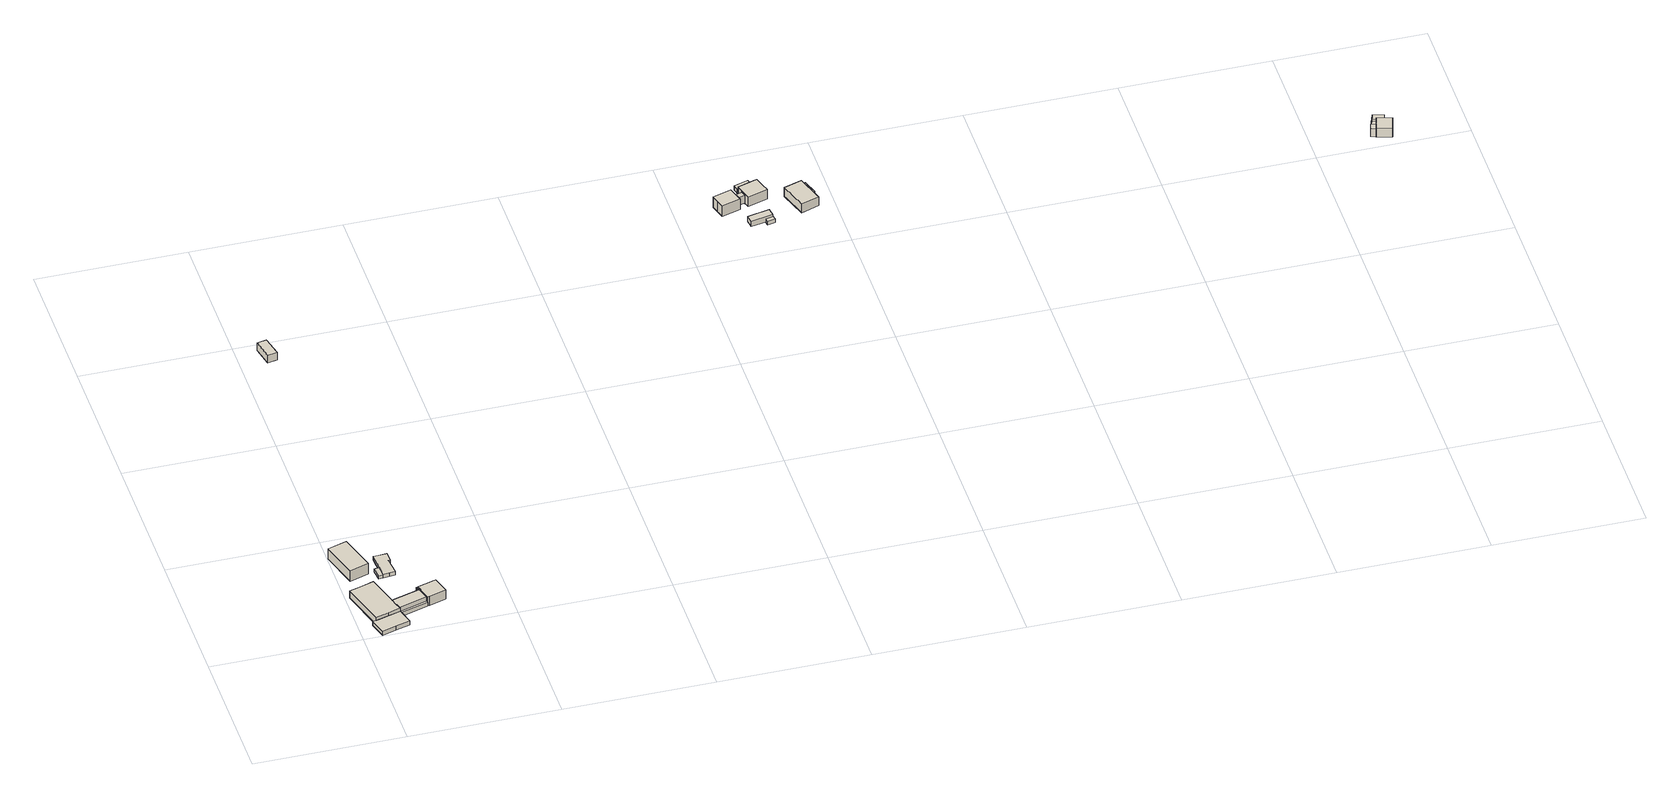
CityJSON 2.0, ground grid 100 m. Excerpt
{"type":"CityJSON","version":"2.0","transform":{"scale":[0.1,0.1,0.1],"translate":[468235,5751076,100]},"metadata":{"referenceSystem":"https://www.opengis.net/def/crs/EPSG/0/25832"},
"CityObjects":{
"building1":{"type":"Building","attributes":{"Gemeindeschluessel":"05754044","BezugspunktDach":"2000","function":"31001_2724","measuredHeight":4.83},"address":[{"country":"Germany","locality":"Verl","thoroughfareNumber":"89","thoroughfareName":"Brissestraße"}],"geometry":[{"type":"Solid","lod":"1","boundaries":[[[[0,1,2,3,4,5,6,7,8,9,10]],[[11,12,13,14,15,16,17,18,19,20,21]],[[11,21,10,9]],[[12,11,9,8]],[[13,12,8,7]],[[14,13,7,6]],[[15,14,6,5]],[[16,15,5,4]],[[17,16,4,3]],[[18,17,3,2]],[[19,18,2,1]],[[20,19,1,0]],[[21,20,0,10]]]]}]},
"building2":{"type":"Building","attributes":{"Gemeindeschluessel":"05754044","BezugspunktDach":"2000","function":"31001_2724","measuredHeight":8.03},"address":[{"country":"Germany","locality":"Verl","thoroughfareNumber":"89","thoroughfareName":"Brissestraße"}],"geometry":[{"type":"Solid","lod":"1","boundaries":[[[[22,23,24,25,26,27,28,29]],[[30,31,32,33,34,35,36,37]],[[30,37,29,28]],[[31,30,28,27]],[[32,31,27,26]],[[33,32,26,25]],[[34,33,25,24]],[[35,34,24,23]],[[36,35,23,22]],[[37,36,22,29]]]]}]},
"building3":{"type":"Building","attributes":{"Gemeindeschluessel":"05754044","BezugspunktDach":"2000","function":"31001_1221","measuredHeight":11.52},"address":[{"country":"Germany","locality":"Verl","thoroughfareNumber":"89","thoroughfareName":"Brissestraße"}],"geometry":[{"type":"Solid","lod":"1","boundaries":[[[[38,39,40,41]],[[42,43,44,45]],[[42,45,41,40]],[[43,42,40,39]],[[44,43,39,38]],[[45,44,38,41]]]]}]},
"building4":{"type":"Building","attributes":{"Gemeindeschluessel":"05754044","function":"31001_2721"},"address":[{"country":"Germany","locality":"Verl","thoroughfareNumber":"89","thoroughfareName":"Brissestraße"}],"children":["building4-1","building4-2"]},
"building4-1":{"type":"BuildingPart","attributes":{"BezugspunktDach":"2000","measuredHeight":8.22},"parents":["building4"],"geometry":[{"type":"Solid","lod":"1","boundaries":[[[[46,47,48,49,50,51,52]],[[35,53,34,54,55,56,57]],[[35,57,52,51]],[[53,35,51,50]],[[34,53,50,49]],[[54,34,49,48]],[[55,54,48,47]],[[56,55,47,46]],[[57,56,46,52]]]]}]},
"building4-2":{"type":"BuildingPart","attributes":{"BezugspunktDach":"2000","measuredHeight":3.28},"address":[{"country":"Germany","locality":"Verl","thoroughfareNumber":"89","thoroughfareName":"Brissestraße"}],"parents":["building4"],"geometry":[{"type":"Solid","lod":"1","boundaries":[[[[58,59,60,61]],[[21,20,62,63]],[[21,63,61,60]],[[20,21,60,59]],[[62,20,59,58]],[[63,62,58,61]]]]}]},
"building5":{"type":"Building","attributes":{"Gemeindeschluessel":"05754044","function":"31001_2724"},"address":[{"country":"Germany","locality":"Verl","thoroughfareNumber":"89","thoroughfareName":"Brissestraße"}],"children":["building5-1","building5-2"]},
"building5-1":{"type":"BuildingPart","attributes":{"BezugspunktDach":"2000","measuredHeight":3.85},"parents":["building5"],"geometry":[{"type":"Solid","lod":"1","boundaries":[[[[64,65,66,67,68,69,70,71,72]],[[73,74,75,76,77,78,79,80,81]],[[73,81,72,71]],[[74,73,71,70]],[[75,74,70,69]],[[76,75,69,68]],[[77,76,68,67]],[[78,77,67,66]],[[79,78,66,65]],[[80,79,65,64]],[[81,80,64,72]]]]}]},
"building5-2":{"type":"BuildingPart","attributes":{"BezugspunktDach":"2000","measuredHeight":2.52},"parents":["building5"],"geometry":[{"type":"Solid","lod":"1","boundaries":[[[[82,83,84,85]],[[86,87,74,73]],[[86,73,85,84]],[[87,86,84,83]],[[74,87,83,82]],[[73,74,82,85]]]]}]},
"building6":{"type":"Building","attributes":{"Gemeindeschluessel":"05754044","BezugspunktDach":"2000","function":"31001_2464","measuredHeight":8.7,"storeysAboveGround":1},"address":[{"country":"Germany","locality":"Verl","thoroughfareNumber":"89","thoroughfareName":"Brissestraße"}],"geometry":[{"type":"Solid","lod":"1","boundaries":[[[[88,89,90,91,92,93,94,95,96,97]],[[98,99,100,56,101,54,102,103,104,105]],[[98,105,97,96]],[[99,98,96,95]],[[100,99,95,94]],[[56,100,94,93]],[[101,56,93,92]],[[54,101,92,91]],[[102,54,91,90]],[[103,102,90,89]],[[104,103,89,88]],[[105,104,88,97]]]]}]},
"building7":{"type":"Building","attributes":{"Gemeindeschluessel":"05754044","BezugspunktDach":"2000","function":"51009_1610","measuredHeight":6.17},"address":[{"country":"Germany"}],"geometry":[{"type":"Solid","lod":"1","boundaries":[[[[106,107,108,109]],[[102,110,111,103]],[[102,103,109,108]],[[110,102,108,107]],[[111,110,107,106]],[[103,111,106,109]]]]}]},
"building8":{"type":"Building","attributes":{"Gemeindeschluessel":"05754044","BezugspunktDach":"2000","function":"31001_2724","measuredHeight":7.32},"address":[{"country":"Germany","locality":"Verl","thoroughfareNumber":"107","thoroughfareName":"Brissestraße"}],"geometry":[{"type":"Solid","lod":"1","boundaries":[[[[112,113,114,115]],[[116,117,118,119]],[[116,119,115,114]],[[117,116,114,113]],[[118,117,113,112]],[[119,118,112,115]]]]}]},
"building9":{"type":"Building","attributes":{"Gemeindeschluessel":"05754044","BezugspunktDach":"2000","function":"31001_1210","measuredHeight":10.5},"address":[{"country":"Germany","locality":"Verl","thoroughfareNumber":"118","thoroughfareName":"Brissestraße"}],"geometry":[{"type":"Solid","lod":"1","boundaries":[[[[120,121,122,123,124,125,126,127]],[[128,129,130,131,132,133,134,135]],[[128,135,127,126]],[[129,128,126,125]],[[130,129,125,124]],[[131,130,124,123]],[[132,131,123,122]],[[133,132,122,121]],[[134,133,121,120]],[[135,134,120,127]]]]}]},
"building10":{"type":"Building","attributes":{"Gemeindeschluessel":"05754044","BezugspunktDach":"2000","function":"51009_1610","measuredHeight":5.96},"address":[{"country":"Germany"}],"geometry":[{"type":"Solid","lod":"1","boundaries":[[[[136,137,138,139]],[[140,141,142,143]],[[140,143,139,138]],[[141,140,138,137]],[[142,141,137,136]],[[143,142,136,139]]]]}]},
"building11":{"type":"Building","attributes":{"Gemeindeschluessel":"05754044","function":"31001_2463"},"address":[{"country":"Germany","locality":"Verl","thoroughfareNumber":"118","thoroughfareName":"Brissestraße"}],"children":["building11-1","building11-2"]},
"building11-1":{"type":"BuildingPart","attributes":{"BezugspunktDach":"2000","measuredHeight":5.34},"parents":["building11"],"geometry":[{"type":"Solid","lod":"1","boundaries":[[[[144,145,146,147]],[[148,149,150,151]],[[148,151,147,146]],[[149,148,146,145]],[[150,149,145,144]],[[151,150,144,147]]]]}]},
"building11-2":{"type":"BuildingPart","attributes":{"BezugspunktDach":"2000","measuredHeight":2.85},"parents":["building11"],"geometry":[{"type":"Solid","lod":"1","boundaries":[[[[152,153,154,155]],[[156,157,151,158]],[[156,158,155,154]],[[157,156,154,153]],[[151,157,153,152]],[[158,151,152,155]]]]}]},
"building12":{"type":"Building","attributes":{"Gemeindeschluessel":"05754044","function":"31001_2724"},"address":[{"country":"Germany","locality":"Verl","thoroughfareNumber":"118","thoroughfareName":"Brissestraße"}],"children":["building12-1","building12-2","building12-3"]},
"building12-1":{"type":"BuildingPart","attributes":{"BezugspunktDach":"2000","measuredHeight":9.9},"parents":["building12"],"geometry":[{"type":"Solid","lod":"1","boundaries":[[[[159,160,161,162,163,164,165,166,167]],[[168,169,170,171,172,173,174,175,176]],[[168,176,167,166]],[[169,168,166,165]],[[170,169,165,164]],[[171,170,164,163]],[[172,171,163,162]],[[173,172,162,161]],[[174,173,161,160]],[[175,174,160,159]],[[176,175,159,167]]]]}]},
"building12-2":{"type":"BuildingPart","attributes":{"BezugspunktDach":"2000","measuredHeight":5.67},"parents":["building12"],"geometry":[{"type":"Solid","lod":"1","boundaries":[[[[177,178,179,180]],[[181,182,183,184]],[[181,184,180,179]],[[182,181,179,178]],[[183,182,178,177]],[[184,183,177,180]]]]}]},
"building12-3":{"type":"BuildingPart","attributes":{"BezugspunktDach":"2000","measuredHeight":5.85},"parents":["building12"],"geometry":[{"type":"Solid","lod":"1","boundaries":[[[[185,186,187,188,189]],[[172,190,181,184,173]],[[172,173,189,188]],[[190,172,188,187]],[[181,190,187,186]],[[184,181,186,185]],[[173,184,185,189]]]]}]},
"building13":{"type":"Building","attributes":{"Gemeindeschluessel":"05754044","function":"31001_2726"},"address":[{"country":"Germany","locality":"Verl","thoroughfareNumber":"118","thoroughfareName":"Brissestraße"}],"children":["building13-1","building13-2"]},
"building13-1":{"type":"BuildingPart","attributes":{"BezugspunktDach":"2000","measuredHeight":9.11},"parents":["building13"],"geometry":[{"type":"Solid","lod":"1","boundaries":[[[[191,192,193,194]],[[195,196,197,198]],[[195,198,194,193]],[[196,195,193,192]],[[197,196,192,191]],[[198,197,191,194]]]]}]},
"building13-2":{"type":"BuildingPart","attributes":{"BezugspunktDach":"2000","measuredHeight":4.57},"parents":["building13"],"geometry":[{"type":"Solid","lod":"1","boundaries":[[[[199,200,201,202]],[[203,197,204,205]],[[203,205,202,201]],[[197,203,201,200]],[[204,197,200,199]],[[205,204,199,202]]]]}]},
"building14":{"type":"Building","attributes":{"Gemeindeschluessel":"05754044","function":"31001_1210"},"address":[{"country":"Germany","locality":"Verl","thoroughfareNumber":"26","thoroughfareName":"Menkeweg"}],"children":["building14-1","building14-2","building14-3","building14-4"]},
"building14-1":{"type":"BuildingPart","attributes":{"BezugspunktDach":"2000","measuredHeight":9.49},"parents":["building14"],"geometry":[{"type":"Solid","lod":"1","boundaries":[[[[206,207,208,209,210,211,212,213]],[[214,215,216,217,218,219,220,221]],[[214,221,213,212]],[[215,214,212,211]],[[216,215,211,210]],[[217,216,210,209]],[[218,217,209,208]],[[219,218,208,207]],[[220,219,207,206]],[[221,220,206,213]]]]}]},
"building14-2":{"type":"BuildingPart","attributes":{"BezugspunktDach":"2000","measuredHeight":4.5},"parents":["building14"],"geometry":[{"type":"Solid","lod":"1","boundaries":[[[[222,223,224,225,226]],[[227,218,216,228,229]],[[227,229,226,225]],[[218,227,225,224]],[[216,218,224,223]],[[228,216,223,222]],[[229,228,222,226]]]]}]},
"building14-3":{"type":"BuildingPart","attributes":{"BezugspunktDach":"2000","measuredHeight":8.2},"parents":["building14"],"geometry":[{"type":"Solid","lod":"1","boundaries":[[[[230,231,232,233,234,235]],[[219,236,227,237,238,239]],[[219,239,235,234]],[[236,219,234,233]],[[227,236,233,232]],[[237,227,232,231]],[[238,237,231,230]],[[239,238,230,235]]]]}]},
"building14-4":{"type":"BuildingPart","attributes":{"BezugspunktDach":"2000","measuredHeight":8.46},"address":[{"country":"Germany","locality":"Verl","thoroughfareNumber":"26","thoroughfareName":"Menkeweg"}],"parents":["building14"],"geometry":[{"type":"Solid","lod":"1","boundaries":[[[[240,241,242,243]],[[244,245,246,247]],[[244,247,243,242]],[[245,244,242,241]],[[246,245,241,240]],[[247,246,240,243]]]]}]}
},
"vertices":[
[285,173,36],[283,173,36],[285,168,36],[190,140,36],[118,119,36],[117,123,36],[94,116,36],[126,4,36],[221,32,36],[317,61,36],[290,155,36],[317,61,4],[221,32,4],[126,4,4],[94,116,4],[117,123,4],[118,119,4],[190,140,4],[285,168,4],[283,173,4],[285,173,4],[290,155,4],
[285,168,61],[283,173,61],[259,255,61],[197,467,61],[114,442,61],[31,418,61],[118,119,61],[201,144,61],[118,119,3],[31,418,3],[114,442,3],[197,467,3],[259,255,3],[283,173,3],[285,168,3],[201,144,3],
[135,868,85],[6,829,85],[79,579,85],[207,619,85],[79,579,2],[6,829,2],[135,868,2],[207,619,2],
[470,228,63],[459,269,63],[447,310,63],[259,255,63],[271,214,63],[283,173,63],[285,173,63],[271,214,3],[447,310,3],[459,269,3],[470,228,3],[285,173,3],
[470,228,34],[285,173,34],[290,155,34],[476,210,34],[470,228,4],[476,210,4],
[365,563,32],[353,678,32],[365,679,32],[363,746,32],[310,745,32],[274,743,32],[280,631,32],[284,554,32],[325,559,32],[284,554,3],[280,631,3],[274,743,3],[310,745,3],[363,746,3],[365,679,3],[353,678,3],[365,563,3],[325,559,3],
[280,631,28],[246,627,28],[254,551,28],[284,554,28],[254,551,3],[246,627,3],
[585,303,76],[568,361,76],[442,324,76],[447,310,76],[459,267,76],[470,228,76],[476,210,76],[487,213,76],[487,212,76],[602,246,76],[487,212,3],[487,213,3],[476,210,3],[459,267,3],[442,324,3],[568,361,3],[585,303,3],[602,246,3],
[564,377,61],[438,340,61],[442,324,61],[568,361,61],[438,340,3],[564,377,3],
[209,2957,63],[144,2943,63],[173,2806,63],[238,2819,63],[173,2806,4],[144,2943,4],[209,2957,4],[238,2819,4],
[3395,3490,107],[3391,3505,107],[3384,3526,107],[3375,3556,107],[3251,3519,107],[3266,3467,107],[3282,3416,107],[3406,3453,107],[3282,3416,22],[3266,3467,22],[3251,3519,22],[3375,3556,22],[3384,3526,22],[3391,3505,22],[3395,3490,22],[3406,3453,22],
[3441,3543,83],[3384,3526,83],[3395,3490,83],[3452,3507,83],[3395,3490,23],[3384,3526,23],[3441,3543,23],[3452,3507,23],
[3565,3354,64],[3418,3324,64],[3428,3270,64],[3575,3300,64],[3428,3270,23],[3418,3324,23],[3565,3354,23],[3575,3300,23],
[3575,3300,51],[3524,3290,51],[3530,3258,51],[3582,3268,51],[3530,3258,23],[3524,3290,23],[3582,3268,23],
[3579,3566,99],[3562,3622,99],[3541,3615,99],[3430,3581,99],[3441,3543,99],[3445,3529,99],[3446,3526,99],[3463,3470,99],[3596,3510,99],[3463,3470,20],[3446,3526,20],[3445,3529,20],[3441,3543,20],[3430,3581,20],[3541,3615,20],[3562,3622,20],[3579,3566,20],[3596,3510,20],
[3520,3682,55],[3424,3652,55],[3441,3594,55],[3539,3623,55],[3441,3594,20],[3424,3652,20],[3520,3682,20],[3539,3623,20],
[3539,3623,78],[3441,3594,78],[3427,3590,78],[3430,3581,78],[3541,3615,78],[3427,3590,20],
[3827,3545,91],[3707,3506,91],[3767,3319,91],[3887,3358,91],[3767,3319,22],[3707,3506,22],[3827,3545,22],[3887,3358,22],
[3856,3555,60],[3827,3545,60],[3859,3445,60],[3889,3454,60],[3859,3445,22],[3856,3555,22],[3889,3454,22],
[7518,3093,133],[7466,3108,133],[7420,3122,133],[7406,3074,133],[7404,3066,133],[7392,3026,133],[7490,2997,133],[7504,3045,133],[7490,2997,63],[7392,3026,63],[7404,3066,63],[7406,3074,63],[7420,3122,63],[7466,3108,63],[7518,3093,63],[7504,3045,63],
[7372,3075,108],[7404,3066,108],[7420,3122,108],[7394,3130,108],[7389,3131,108],[7394,3130,63],[7372,3075,63],[7389,3131,63],
[7441,3158,127],[7406,3168,127],[7394,3130,127],[7430,3119,127],[7466,3108,127],[7477,3147,127],[7430,3119,63],[7406,3168,63],[7441,3158,63],[7477,3147,63],
[7372,3075,128],[7361,3036,128],[7392,3026,128],[7404,3066,128],[7392,3026,64],[7361,3036,64],[7372,3075,64],[7404,3066,64]
]}
